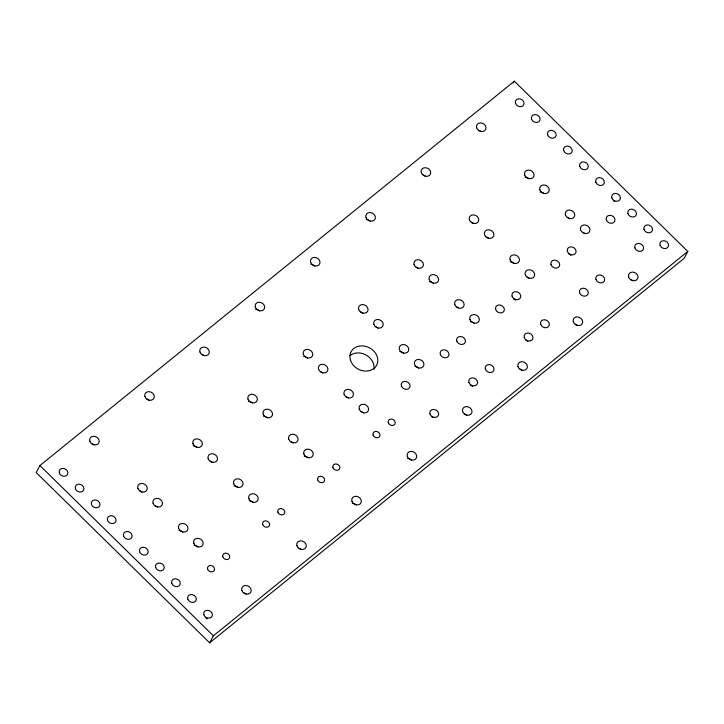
<?xml version="1.0" encoding="UTF-8"?>
<svg xmlns="http://www.w3.org/2000/svg" width="724" height="724" viewBox="0 0 724 724"><rect width="100%" height="100%" fill="white"/><g stroke="black" fill="none" stroke-linecap="round" stroke-linejoin="round"><path stroke-width="1.09" d="M39.929 465.559L36.2 472.564L209.643 642.831L684.071 258.441L687.8 251.436L514.357 81.169L39.929 465.559L213.372 635.817L209.643 642.831M513.425 82.925L514.357 81.169M213.372 635.817L687.8 251.436M350.018 355.575A14.426 12.037 28 0 1 366.244 355.122A14.426 12.037 28 0 1 373.91 369.213M613.328 200.702A4.507 3.765 28 0 1 614.721 201.426M205.326 617.599A4.507 3.765 28 0 1 207.308 618.821M540.176 191.969A4.959 4.136 28 0 1 544.023 193.634M478.618 130.211A4.959 4.136 28 0 1 480.799 131.56M525 177.072A4.959 4.136 28 0 1 528.855 178.738M486.528 237.101A4.959 4.136 28 0 1 488.709 238.449M423.305 175.036A4.959 4.136 28 0 1 425.486 176.385M471.351 222.205A4.959 4.136 28 0 1 473.532 223.553M429.54 281.6A4.959 4.136 28 0 1 433.395 283.265M366.317 219.535A4.959 4.136 28 0 1 370.163 221.2M416.038 267.02A4.959 4.136 28 0 1 418.219 268.369M375.837 326.786A4.959 4.136 28 0 1 378.019 328.135M310.94 264.405A4.959 4.136 28 0 1 314.786 266.07M360.661 311.89A4.959 4.136 28 0 1 362.842 313.239M320.524 371.602A4.959 4.136 28 0 1 322.696 372.951M255.626 309.22A4.959 4.136 28 0 1 259.473 310.886M303.673 356.389A4.959 4.136 28 0 1 307.528 358.054M263.473 416.155A4.959 4.136 28 0 1 267.319 417.82M201.915 354.398A4.959 4.136 28 0 1 204.096 355.746M248.296 401.259A4.959 4.136 28 0 1 252.151 402.924M210.123 461.043A4.959 4.136 28 0 1 212.304 462.392M146.9 398.978A4.959 4.136 28 0 1 149.081 400.327M193.281 445.839A4.959 4.136 28 0 1 197.136 447.495M155.045 505.669A4.959 4.136 28 0 1 157.226 507.017M91.821 443.604A4.959 4.136 28 0 1 94.002 444.952M139.877 490.772A4.959 4.136 28 0 1 142.058 492.121M567.39 217.354A4.959 4.136 28 0 1 569.571 218.702M630.613 279.419A4.959 4.136 28 0 1 632.794 280.776M582.567 232.25A4.959 4.136 28 0 1 584.748 233.599M510.402 261.862A4.959 4.136 28 0 1 514.257 263.527M575.299 324.243A4.959 4.136 28 0 1 577.481 325.592M527.244 277.066A4.959 4.136 28 0 1 529.425 278.423M456.754 306.994A4.959 4.136 28 0 1 458.292 307.791M519.986 369.059A4.959 4.136 28 0 1 522.167 370.407M470.265 321.574A4.959 4.136 28 0 1 474.111 323.239M399.711 351.547A4.959 4.136 28 0 1 403.558 353.212M464.609 413.929A4.959 4.136 28 0 1 466.79 415.277M414.888 366.444A4.959 4.136 28 0 1 418.734 368.1M346.063 396.68A4.959 4.136 28 0 1 348.244 398.028M407.621 458.428A4.959 4.136 28 0 1 411.467 460.093M361.24 411.576A4.959 4.136 28 0 1 363.421 412.924M290.686 441.54A4.959 4.136 28 0 1 292.867 442.889M352.244 503.298A4.959 4.136 28 0 1 356.09 504.963M304.189 456.129A4.959 4.136 28 0 1 308.044 457.785M233.997 485.804A4.959 4.136 28 0 1 237.852 487.469M298.894 548.186A4.959 4.136 28 0 1 301.075 549.534M249.174 500.7A4.959 4.136 28 0 1 253.02 502.366M178.928 530.43A4.959 4.136 28 0 1 182.774 532.095M243.816 592.811A4.959 4.136 28 0 1 245.997 594.16M194.095 545.326A4.959 4.136 28 0 1 197.951 546.991M568.955 254.151A4.579 3.819 28 0 1 570.965 255.4M513.633 298.976A4.579 3.819 28 0 1 515.651 300.216M525.832 340.316A4.579 3.819 28 0 1 527.85 341.565M431.531 416.725A4.579 3.819 28 0 1 432.952 417.467M470.464 385.186A4.579 3.819 28 0 1 472.473 386.435M350.507 360.253A14.426 12.037 28 0 0 373.982 368.426A14.426 12.037 28 0 0 367.104 346.805A14.426 12.037 28 0 0 350.507 360.253M388.299 422.726A3.656 3.059 28 0 0 394.254 424.798A3.656 3.059 28 0 0 392.508 419.314A3.656 3.059 28 0 0 388.299 422.726M373.095 435.052A3.656 3.059 28 0 0 379.05 437.124A3.656 3.059 28 0 0 377.304 431.64A3.656 3.059 28 0 0 373.095 435.052M332.922 467.595A3.656 3.059 28 0 0 338.877 469.668A3.656 3.059 28 0 0 337.131 464.184A3.656 3.059 28 0 0 332.922 467.595M317.718 479.912A3.656 3.059 28 0 0 323.673 481.985A3.656 3.059 28 0 0 321.927 476.501A3.656 3.059 28 0 0 317.718 479.912M277.907 512.167A3.656 3.059 28 0 0 283.862 514.239A3.656 3.059 28 0 0 282.116 508.755A3.656 3.059 28 0 0 277.907 512.167M262.703 524.493A3.656 3.059 28 0 0 268.658 526.565A3.656 3.059 28 0 0 266.912 521.081A3.656 3.059 28 0 0 262.703 524.493M222.829 556.792A3.656 3.059 28 0 0 228.784 558.865A3.656 3.059 28 0 0 227.037 553.38A3.656 3.059 28 0 0 222.829 556.792M207.625 569.109A3.656 3.059 28 0 0 213.58 571.191A3.656 3.059 28 0 0 211.833 565.706A3.656 3.059 28 0 0 207.625 569.109M515.515 103.297A4.507 3.765 28 0 0 522.846 105.858A4.507 3.765 28 0 0 520.701 99.097A4.507 3.765 28 0 0 515.515 103.297M531.57 119.062A4.507 3.765 28 0 0 538.909 121.623A4.507 3.765 28 0 0 536.755 114.863A4.507 3.765 28 0 0 531.57 119.062M547.634 134.827A4.507 3.765 28 0 0 554.964 137.388A4.507 3.765 28 0 0 552.819 130.628A4.507 3.765 28 0 0 547.634 134.827M563.688 150.592A4.507 3.765 28 0 0 571.028 153.153A4.507 3.765 28 0 0 568.874 146.393A4.507 3.765 28 0 0 563.688 150.592M579.752 166.357A4.507 3.765 28 0 0 587.083 168.918A4.507 3.765 28 0 0 584.938 162.158A4.507 3.765 28 0 0 579.752 166.357M595.816 182.122A4.507 3.765 28 0 0 603.146 184.683A4.507 3.765 28 0 0 600.992 177.923A4.507 3.765 28 0 0 595.816 182.122M611.87 197.887A4.507 3.765 28 0 0 619.201 200.448A4.507 3.765 28 0 0 617.056 193.688A4.507 3.765 28 0 0 611.87 197.887M627.934 213.652A4.507 3.765 28 0 0 635.265 216.214A4.507 3.765 28 0 0 633.111 209.453A4.507 3.765 28 0 0 627.934 213.652M643.989 229.418A4.507 3.765 28 0 0 651.329 231.979A4.507 3.765 28 0 0 649.175 225.218A4.507 3.765 28 0 0 643.989 229.418M660.053 245.183A4.507 3.765 28 0 0 667.383 247.735A4.507 3.765 28 0 0 665.238 240.983A4.507 3.765 28 0 0 660.053 245.183M59.332 472.908A4.507 3.765 28 0 0 66.662 475.46A4.507 3.765 28 0 0 64.517 468.7A4.507 3.765 28 0 0 59.332 472.908M75.386 488.664A4.507 3.765 28 0 0 82.726 491.225A4.507 3.765 28 0 0 80.572 484.465A4.507 3.765 28 0 0 75.386 488.664M91.45 504.429A4.507 3.765 28 0 0 98.781 506.99A4.507 3.765 28 0 0 96.636 500.23A4.507 3.765 28 0 0 91.45 504.429M107.514 520.194A4.507 3.765 28 0 0 114.845 522.755A4.507 3.765 28 0 0 112.691 515.995A4.507 3.765 28 0 0 107.514 520.194M123.569 535.959A4.507 3.765 28 0 0 130.908 538.52A4.507 3.765 28 0 0 128.754 531.76A4.507 3.765 28 0 0 123.569 535.959M139.632 551.724A4.507 3.765 28 0 0 146.963 554.285A4.507 3.765 28 0 0 144.818 547.525A4.507 3.765 28 0 0 139.632 551.724M155.687 567.489A4.507 3.765 28 0 0 163.027 570.05A4.507 3.765 28 0 0 160.873 563.29A4.507 3.765 28 0 0 155.687 567.489M171.751 583.254A4.507 3.765 28 0 0 179.081 585.816A4.507 3.765 28 0 0 176.937 579.055A4.507 3.765 28 0 0 171.751 583.254M187.806 599.019A4.507 3.765 28 0 0 195.145 601.581A4.507 3.765 28 0 0 192.991 594.82A4.507 3.765 28 0 0 187.806 599.019M203.869 614.785A4.507 3.765 28 0 0 211.2 617.346A4.507 3.765 28 0 0 209.055 610.585A4.507 3.765 28 0 0 203.869 614.785M539.869 189.896A4.959 4.136 28 0 0 547.941 192.702A4.959 4.136 28 0 0 545.57 185.272A4.959 4.136 28 0 0 539.869 189.896M476.645 127.822A4.959 4.136 28 0 0 484.709 130.637A4.959 4.136 28 0 0 482.347 123.207A4.959 4.136 28 0 0 476.645 127.822M524.692 175A4.959 4.136 28 0 0 532.764 177.805A4.959 4.136 28 0 0 530.402 170.375A4.959 4.136 28 0 0 524.692 175M484.555 234.712A4.959 4.136 28 0 0 492.619 237.517A4.959 4.136 28 0 0 490.257 230.087A4.959 4.136 28 0 0 484.555 234.712M421.323 172.647A4.959 4.136 28 0 0 429.395 175.452A4.959 4.136 28 0 0 427.033 168.022A4.959 4.136 28 0 0 421.323 172.647M469.378 219.815A4.959 4.136 28 0 0 477.451 222.621A4.959 4.136 28 0 0 475.08 215.191A4.959 4.136 28 0 0 469.378 219.815M429.232 279.527A4.959 4.136 28 0 0 437.305 282.342A4.959 4.136 28 0 0 434.943 274.912A4.959 4.136 28 0 0 429.232 279.527M366.009 217.462A4.959 4.136 28 0 0 374.082 220.268A4.959 4.136 28 0 0 371.711 212.838A4.959 4.136 28 0 0 366.009 217.462M414.065 264.631A4.959 4.136 28 0 0 422.128 267.446A4.959 4.136 28 0 0 419.766 260.016A4.959 4.136 28 0 0 414.065 264.631M373.865 324.397A4.959 4.136 28 0 0 381.928 327.203A4.959 4.136 28 0 0 379.566 319.773A4.959 4.136 28 0 0 373.865 324.397M310.632 262.332A4.959 4.136 28 0 0 318.705 265.138A4.959 4.136 28 0 0 316.334 257.708A4.959 4.136 28 0 0 310.632 262.332M358.688 309.501A4.959 4.136 28 0 0 366.751 312.306A4.959 4.136 28 0 0 364.389 304.876A4.959 4.136 28 0 0 358.688 309.501M318.542 369.213A4.959 4.136 28 0 0 326.614 372.027A4.959 4.136 28 0 0 324.243 364.588A4.959 4.136 28 0 0 318.542 369.213M255.319 307.148A4.959 4.136 28 0 0 263.382 309.953A4.959 4.136 28 0 0 261.02 302.523A4.959 4.136 28 0 0 255.319 307.148M303.365 354.317A4.959 4.136 28 0 0 311.438 357.131A4.959 4.136 28 0 0 309.076 349.692A4.959 4.136 28 0 0 303.365 354.317M263.165 414.083A4.959 4.136 28 0 0 271.238 416.888A4.959 4.136 28 0 0 268.866 409.458A4.959 4.136 28 0 0 263.165 414.083M199.942 352.009A4.959 4.136 28 0 0 208.005 354.823A4.959 4.136 28 0 0 205.643 347.393A4.959 4.136 28 0 0 199.942 352.009M247.997 399.186A4.959 4.136 28 0 0 256.061 401.992A4.959 4.136 28 0 0 253.699 394.562A4.959 4.136 28 0 0 247.997 399.186M208.15 458.654A4.959 4.136 28 0 0 216.214 461.469A4.959 4.136 28 0 0 213.852 454.038A4.959 4.136 28 0 0 208.15 458.654M144.927 396.589A4.959 4.136 28 0 0 152.99 399.395A4.959 4.136 28 0 0 150.628 391.965A4.959 4.136 28 0 0 144.927 396.589M192.973 443.758A4.959 4.136 28 0 0 201.046 446.572A4.959 4.136 28 0 0 198.675 439.142A4.959 4.136 28 0 0 192.973 443.758M153.072 503.28A4.959 4.136 28 0 0 161.144 506.085A4.959 4.136 28 0 0 158.773 498.655A4.959 4.136 28 0 0 153.072 503.28M89.848 441.215A4.959 4.136 28 0 0 97.912 444.02A4.959 4.136 28 0 0 95.55 436.59A4.959 4.136 28 0 0 89.848 441.215M137.895 488.383A4.959 4.136 28 0 0 145.967 491.189A4.959 4.136 28 0 0 143.605 483.759A4.959 4.136 28 0 0 137.895 488.383M565.417 214.965A4.959 4.136 28 0 0 573.48 217.779A4.959 4.136 28 0 0 571.118 210.349A4.959 4.136 28 0 0 565.417 214.965M628.64 277.03A4.959 4.136 28 0 0 636.704 279.844A4.959 4.136 28 0 0 634.342 272.414A4.959 4.136 28 0 0 628.64 277.03M580.585 229.861A4.959 4.136 28 0 0 588.657 232.676A4.959 4.136 28 0 0 586.295 225.245A4.959 4.136 28 0 0 580.585 229.861M510.094 259.789A4.959 4.136 28 0 0 518.167 262.595A4.959 4.136 28 0 0 515.796 255.165A4.959 4.136 28 0 0 510.094 259.789M573.327 321.854A4.959 4.136 28 0 0 581.39 324.66A4.959 4.136 28 0 0 579.028 317.23A4.959 4.136 28 0 0 573.327 321.854M525.271 274.686A4.959 4.136 28 0 0 533.344 277.491A4.959 4.136 28 0 0 530.973 270.061A4.959 4.136 28 0 0 525.271 274.686M454.781 304.605A4.959 4.136 28 0 0 462.844 307.41A4.959 4.136 28 0 0 460.482 299.98A4.959 4.136 28 0 0 454.781 304.605M518.004 366.67A4.959 4.136 28 0 0 526.077 369.484A4.959 4.136 28 0 0 523.714 362.045A4.959 4.136 28 0 0 518.004 366.67M469.957 319.501A4.959 4.136 28 0 0 478.021 322.307A4.959 4.136 28 0 0 475.659 314.877A4.959 4.136 28 0 0 469.957 319.501M399.404 349.466A4.959 4.136 28 0 0 407.476 352.28A4.959 4.136 28 0 0 405.105 344.85A4.959 4.136 28 0 0 399.404 349.466M462.627 411.54A4.959 4.136 28 0 0 470.7 414.345A4.959 4.136 28 0 0 468.338 406.915A4.959 4.136 28 0 0 462.627 411.54M414.581 364.362A4.959 4.136 28 0 0 422.644 367.177A4.959 4.136 28 0 0 420.282 359.747A4.959 4.136 28 0 0 414.581 364.362M344.09 394.29A4.959 4.136 28 0 0 352.154 397.096A4.959 4.136 28 0 0 349.792 389.666A4.959 4.136 28 0 0 344.09 394.29M407.313 456.355A4.959 4.136 28 0 0 415.386 459.161A4.959 4.136 28 0 0 413.015 451.731A4.959 4.136 28 0 0 407.313 456.355M359.258 409.187A4.959 4.136 28 0 0 367.33 411.992A4.959 4.136 28 0 0 364.968 404.562A4.959 4.136 28 0 0 359.258 409.187M288.713 439.151A4.959 4.136 28 0 0 296.777 441.966A4.959 4.136 28 0 0 294.415 434.536A4.959 4.136 28 0 0 288.713 439.151M351.936 501.225A4.959 4.136 28 0 0 360.009 504.031A4.959 4.136 28 0 0 357.638 496.601A4.959 4.136 28 0 0 351.936 501.225M303.89 454.048A4.959 4.136 28 0 0 311.954 456.862A4.959 4.136 28 0 0 309.591 449.432A4.959 4.136 28 0 0 303.89 454.048M233.698 483.732A4.959 4.136 28 0 0 241.762 486.537A4.959 4.136 28 0 0 239.4 479.107A4.959 4.136 28 0 0 233.698 483.732M296.921 545.796A4.959 4.136 28 0 0 304.985 548.611A4.959 4.136 28 0 0 302.623 541.172A4.959 4.136 28 0 0 296.921 545.796M248.866 498.628A4.959 4.136 28 0 0 256.939 501.433A4.959 4.136 28 0 0 254.567 494.003A4.959 4.136 28 0 0 248.866 498.628M178.62 528.357A4.959 4.136 28 0 0 186.683 531.163A4.959 4.136 28 0 0 184.321 523.733A4.959 4.136 28 0 0 178.62 528.357M241.843 590.422A4.959 4.136 28 0 0 249.907 593.227A4.959 4.136 28 0 0 247.545 585.797A4.959 4.136 28 0 0 241.843 590.422M193.788 543.253A4.959 4.136 28 0 0 201.86 546.059A4.959 4.136 28 0 0 199.498 538.629A4.959 4.136 28 0 0 193.788 543.253M567.417 251.418A4.579 3.819 28 0 0 574.865 254.006A4.579 3.819 28 0 0 572.684 247.146A4.579 3.819 28 0 0 567.417 251.418M606.341 219.879A4.579 3.819 28 0 0 613.789 222.476A4.579 3.819 28 0 0 611.608 215.607A4.579 3.819 28 0 0 606.341 219.879M596.006 279.482A4.579 3.819 28 0 0 603.454 282.079A4.579 3.819 28 0 0 601.273 275.211A4.579 3.819 28 0 0 596.006 279.482M634.93 247.943A4.579 3.819 28 0 0 642.378 250.54A4.579 3.819 28 0 0 640.197 243.671A4.579 3.819 28 0 0 634.93 247.943M512.094 296.234A4.579 3.819 28 0 0 519.551 298.831A4.579 3.819 28 0 0 517.361 291.962A4.579 3.819 28 0 0 512.094 296.234M551.018 264.694A4.579 3.819 28 0 0 558.476 267.292A4.579 3.819 28 0 0 556.285 260.423A4.579 3.819 28 0 0 551.018 264.694M540.683 324.298A4.579 3.819 28 0 0 548.14 326.895A4.579 3.819 28 0 0 545.959 320.035A4.579 3.819 28 0 0 540.683 324.298M579.616 292.758A4.579 3.819 28 0 0 587.064 295.356A4.579 3.819 28 0 0 584.883 288.496A4.579 3.819 28 0 0 579.616 292.758M456.781 341.049A4.579 3.819 28 0 0 464.229 343.647A4.579 3.819 28 0 0 462.048 336.778A4.579 3.819 28 0 0 456.781 341.049M495.705 309.51A4.579 3.819 28 0 0 503.153 312.107A4.579 3.819 28 0 0 500.972 305.247A4.579 3.819 28 0 0 495.705 309.51M485.37 369.113A4.579 3.819 28 0 0 492.827 371.711A4.579 3.819 28 0 0 490.637 364.851A4.579 3.819 28 0 0 485.37 369.113M524.294 337.583A4.579 3.819 28 0 0 531.751 340.171A4.579 3.819 28 0 0 529.561 333.312A4.579 3.819 28 0 0 524.294 337.583M401.404 385.919A4.579 3.819 28 0 0 408.852 388.517A4.579 3.819 28 0 0 406.671 381.648A4.579 3.819 28 0 0 401.404 385.919M440.328 354.38A4.579 3.819 28 0 0 447.776 356.977A4.579 3.819 28 0 0 445.595 350.108A4.579 3.819 28 0 0 440.328 354.38M429.993 413.983A4.579 3.819 28 0 0 437.45 416.581A4.579 3.819 28 0 0 435.26 409.712A4.579 3.819 28 0 0 429.993 413.983M468.917 382.444A4.579 3.819 28 0 0 476.374 385.041A4.579 3.819 28 0 0 474.184 378.181A4.579 3.819 28 0 0 468.917 382.444"/></g></svg>
